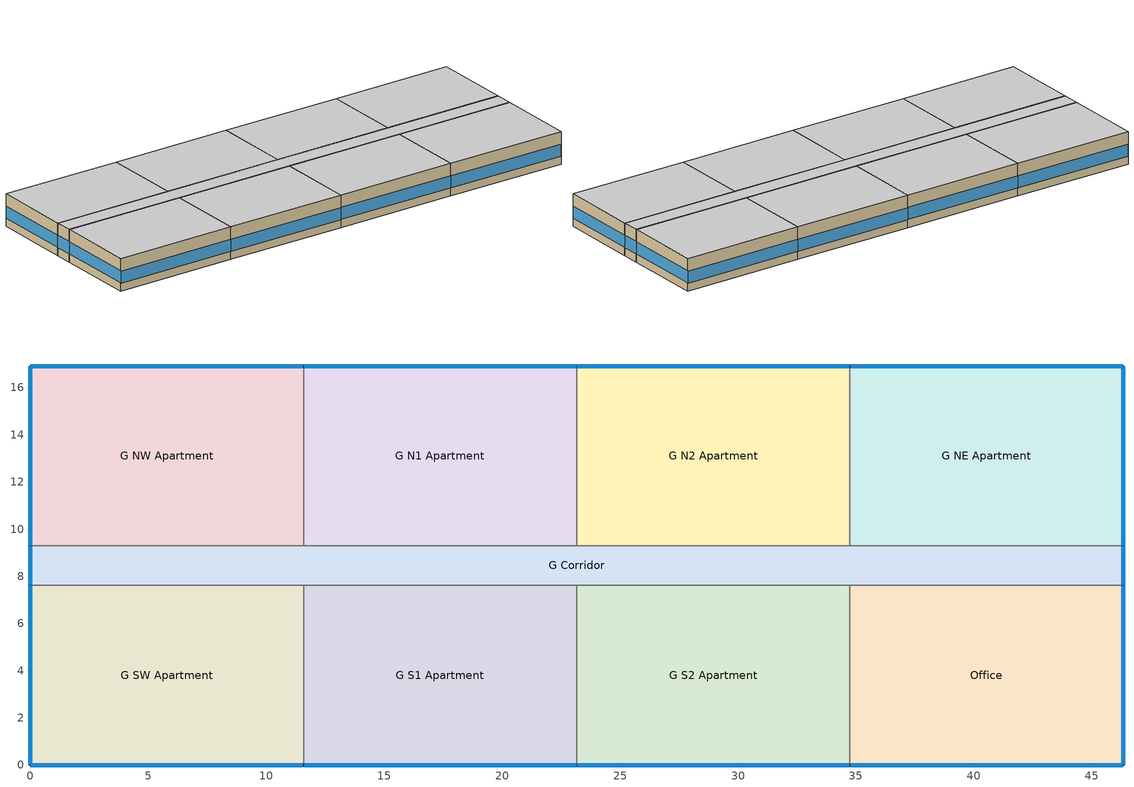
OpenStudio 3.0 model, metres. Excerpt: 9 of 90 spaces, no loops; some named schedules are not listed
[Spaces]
G S1 Apartment
 floor ground: 23.16,7.62 23.16,0 11.58,0 11.58,7.62 z0
 wall outside: 11.58,0 23.16,0 z0:3.05
 wall to G S2 Apartment: 23.16,0 23.16,7.62 z0:3.05
 wall to G Corridor: 23.16,7.62 11.58,7.62 z0:3.05
 wall to G SW Apartment: 11.58,7.62 11.58,0 z0:3.05
 window (BTAP-Ext-FixedWindow:U=0.220 SHGC=0.600): 11.61,0 23.14,0 z0.76:1.89
 ceiling to F2 S1 Apartment: 23.16,0 23.16,7.62 11.58,7.62 11.58,0 z3.05
Office
 floor ground: 46.33,7.62 46.33,0 34.75,0 34.75,7.62 z0
 wall outside: 34.75,0 46.33,0 46.33,7.62 z0:3.05
 wall to G S2 Apartment: 34.75,7.62 34.75,0 z0:3.05
 wall to G Corridor: 46.33,7.62 34.75,7.62 z0:3.05
 window (BTAP-Ext-FixedWindow:U=0.220 SHGC=0.600): 46.33,0.03 46.33,7.59 / 34.77,0 46.3,0 z0.76:1.89
 ceiling to F2 SE Apartment: 46.33,0 46.33,7.62 34.75,7.62 34.75,0 z3.05
G S2 Apartment
 floor ground: 34.75,7.62 34.75,0 23.16,0 23.16,7.62 z0
 wall outside: 23.16,0 34.75,0 z0:3.05
 wall to G Corridor: 34.75,7.62 23.16,7.62 z0:3.05
 window (BTAP-Ext-FixedWindow:U=0.220 SHGC=0.600): 23.19,0 34.72,0 z0.76:1.89
 ceiling to F2 S2 Apartment: 34.75,0 34.75,7.62 23.16,7.62 23.16,0 z3.05
G Corridor
 floor ground: 46.33,9.3 46.33,7.62 0,7.62 0,9.3 z0
 wall outside: 46.33,7.62 46.33,9.3 / 0,9.3 0,7.62 z0:3.05
 wall to G NW Apartment: 11.58,9.3 0,9.3 z0:3.05
 wall to G NE Apartment: 46.33,9.3 34.75,9.3 z0:3.05
 wall to G N1 Apartment: 23.16,9.3 11.58,9.3 z0:3.05
 wall to G SW Apartment: 0,7.62 11.58,7.62 z0:3.05
 wall to G N2 Apartment: 34.75,9.3 23.16,9.3 z0:3.05
 window (BTAP-Ext-FixedWindow:U=0.220 SHGC=0.600): 46.33,7.65 46.33,9.27 / 0,9.27 0,7.65 z0.76:1.92
 ceiling to F2 Corridor: 46.33,7.62 46.33,9.3 0,9.3 0,7.62 z3.05
G NW Apartment
 floor ground: 11.58,16.92 11.58,9.3 0,9.3 0,16.92 z0
 wall outside: 11.58,16.92 0,16.92 0,9.3 z0:3.05
 wall to G N1 Apartment: 11.58,9.3 11.58,16.92 z0:3.05
 window (BTAP-Ext-FixedWindow:U=0.220 SHGC=0.600): 11.56,16.92 0.03,16.92 / 0,16.89 0,9.32 z0.76:1.89
 ceiling to F2 NW Apartment: 11.58,9.3 11.58,16.92 0,16.92 0,9.3 z3.05
G N1 Apartment
 floor ground: 23.16,16.92 23.16,9.3 11.58,9.3 11.58,16.92 z0
 wall outside: 23.16,16.92 11.58,16.92 z0:3.05
 wall to G N2 Apartment: 23.16,9.3 23.16,16.92 z0:3.05
 window (BTAP-Ext-FixedWindow:U=0.220 SHGC=0.600): 23.14,16.92 11.61,16.92 z0.76:1.89
 ceiling to F2 N1 Apartment: 23.16,9.3 23.16,16.92 11.58,16.92 11.58,9.3 z3.05
G N2 Apartment
 floor ground: 34.75,16.92 34.75,9.3 23.16,9.3 23.16,16.92 z0
 wall outside: 34.75,16.92 23.16,16.92 z0:3.05
 wall to G NE Apartment: 34.75,9.3 34.75,16.92 z0:3.05
 window (BTAP-Ext-FixedWindow:U=0.220 SHGC=0.600): 34.72,16.92 23.19,16.92 z0.76:1.89
 ceiling to F2 N2 Apartment: 34.75,9.3 34.75,16.92 23.16,16.92 23.16,9.3 z3.05
G NE Apartment
 floor ground: 46.33,16.92 46.33,9.3 34.75,9.3 34.75,16.92 z0
 wall outside: 46.33,9.3 46.33,16.92 34.75,16.92 z0:3.05
 window (BTAP-Ext-FixedWindow:U=0.220 SHGC=0.600): 46.33,9.32 46.33,16.89 / 46.3,16.92 34.77,16.92 z0.76:1.89
 ceiling to F2 NE Apartment: 46.33,9.3 46.33,16.92 34.75,16.92 34.75,9.3 z3.05
G SW Apartment
 floor ground: 11.58,7.62 11.58,0 0,0 0,7.62 z0
 wall outside: 0,7.62 0,0 11.58,0 z0:3.05
 window (BTAP-Ext-FixedWindow:U=0.220 SHGC=0.600): 0.03,0 11.56,0 / 0,7.59 0,0.03 z0.76:1.89
 ceiling to F2 SW Apartment: 11.58,0 11.58,7.62 0,7.62 0,0 z3.05
[Site]
Ottawa=Macdonald-Cartier Intl AP_ON_CAN: Latitude {deg}=45.317; Longitude {deg}=-75.667; Time Zone {hr}=-5; Elevation {m}=114.9; Terrain=City
[Building]
HighriseApartment: North Axis {deg}=0; Default Construction Set=BTAP-Mass at hdd = 4500.0; Standards Number of Stories=10; Standards Number of Above Ground Stories=10; Standards Template=NECB2011; Standards Building Type=HighriseApartment
[Site:WaterMainsTemperature]
Calculation Method=Correlation; Annual Average Outdoor Air Temperature {C}=6.83333; Maximum Difference In Monthly Average Outdoor Air Temperatures {deltaC}=31.2
[Site:GroundTemperature:BuildingSurface]
19.527, 19.502, 19.536, 19.598, 20.002, 21.64, 22.225, 22.375, 21.449, 20.121, 19.802, 19.633
[SizingPeriod:DesignDay] Barometric Pressure {Pa}=99952; Sky Clearness=0; Rain Indicator=0; Snow Indicator=0; Day of Month=21; Daylight Saving Time Indicator=0; Humidity Indicating Type=Wetbulb; Dry-Bulb Temperature Range Modifier Type=DefaultMultipliers
Name | Maximum Dry-Bulb Temperature {C} | Daily Dry-Bulb Temperature Range {deltaC} | Humidity Indicating Conditions at Maximum Dry-Bulb | Wind Speed {m/s} | Wind Direction {deg} | Month | Day Type | Solar Model Indicator | ASHRAE Taub | ASHRAE Taud
Ottawa=Macdonald-Cartier Intl Ann Clg .4% Condns DB=>MWB | 30.6 | 10.1 | 21.8 | 4.6 | 220 | 7 | SummerDesignDay | ASHRAETau | 0.417 | 2.264
Ottawa=Macdonald-Cartier Intl Ann Htg 99.6% Condns DB | -24.2 | 0 | -24.2 | 3.5 | 290 | 1 | WinterDesignDay | ASHRAEClearSky
[Material:NoMass] Roughness=Smooth; Thermal Absorptance=0.9; Solar Absorptance=0.7
Name | Thermal Resistance {m2-K/W} | Visible Absorptance
Typical Carpet Pad; Typical Carpet Pad 1 | 0.21648 | 0.8
Typical Insulation 1 | 5.20402 | 0.7
Typical Insulation 2 | 3.77764 | 0.7
Typical Insulation 3 | 5.46446 | 0.7
Typical Carpet Pad 2 | 1.25503 | 0.8
Typical Carpet Pad 3; Typical Carpet Pad 4 | 3.45515 | 0.8
Typical Insulation 4 | 0.454528 | 0.7
Typical Insulation 5 | 0.454545 | 0.7
[Material]
Name | Roughness | Thickness {m} | Conductivity {W/m-K} | Density {kg/m3} | Specific Heat {J/kg-K} | Thermal Absorptance | Solar Absorptance | Visible Absorptance
G05 25mm wood | MediumSmooth | 0.0254 | 0.15 | 608 | 1630 | 0.9 | 0.5 | 0.5
100mm Normalweight concrete floor 1 | MediumSmooth | 0.1016 | 2.31 | 2322 | 832
G01 13mm gypsum board 1 | Smooth | 0.0127 | 0.16 | 800 | 1090 | 0.9 | 0.7 | 0.5
4 in. Normalweight Concrete Floor 1 | MediumRough | 0.1016 | 2.31 | 2322 | 832 | 0.9 | 0.7 | 0.7
1IN Stucco 1 | Smooth | 0.0253 | 0.6918 | 1858 | 837 | 0.9 | 0.7 | 0.92
8IN CONCRETE HW RefBldg 1 | Rough | 0.2032 | 1.311 | 2240 | 836.8 | 0.9 | 0.7 | 0.7
1/2IN Gypsum 1 | Smooth | 0.0127 | 0.16 | 784.9 | 830 | 0.9 | 0.4 | 0.4
Metal Roof Surface 1; F08 Metal surface 1 | Smooth | 0.0008 | 45.28 | 7824 | 500 | 0.9 | 0.7 | 0.7
6 in. Normalweight Concrete Floor 1; 6 in. Normalweight Concrete Floor 2; 6 in. Normalweight Concrete Floor 3 | MediumRough | 0.1524 | 2.31 | 2322 | 832 | 0.9 | 0.7 | 0.7
[Construction]
BTAP-Int-Partition; BTAP-Int-Door: G05 25mm wood
BTAP-Int-Floor: 100mm Normalweight concrete floor 1, Typical Carpet Pad
BTAP-Int-Wall: G01 13mm gypsum board 1, G01 13mm gypsum board 1
BTAP-Int-Ceiling: Typical Carpet Pad, 100mm Normalweight concrete floor 1
BTAP-Int-Window: SimpleGlazing
BTAP-Ext-Floor-Mass:U-0.183: Typical Insulation 1, 4 in. Normalweight Concrete Floor 1, Typical Carpet Pad 1
BTAP-Ext-Wall-Mass:U-0.247: 1IN Stucco 1, 8IN CONCRETE HW RefBldg 1, Typical Insulation 2, 1/2IN Gypsum 1
BTAP-Ext-Roof-Metal:U-0.183: Metal Roof Surface 1, Typical Insulation 3
BTAP-Grnd-Floor-Mass:U-0.757: 6 in. Normalweight Concrete Floor 1, Typical Carpet Pad 2
BTAP-Grnd-Wall-Mass:U-0.284: 6 in. Normalweight Concrete Floor 2, Typical Carpet Pad 3
BTAP-Grnd-Roof-Mass:U-0.284: 6 in. Normalweight Concrete Floor 3, Typical Carpet Pad 4
BTAP-Ext-FixedWindow:U=0.220 SHGC=0.600; BTAP-Ext-GlassDoors:U=0.220 SHGC=0.600; BTAP-Ext-Skylights:U=0.220 SHGC=0.600; BTAP-Ext-DaylightDomes:U=0.220 SHGC=0.600; BTAP-Ext-DaylightDiffuser:U=0.220 SHGC=0.600: SimpleGlazing:U=0.220 SHGC=0.600
BTAP-Ext-Door:U-2.2: F08 Metal surface 1, Typical Insulation 4
BTAP-Ext-OverHeadDoor:U-2.2: Typical Insulation 5
[DefaultConstructionSet]
BTAP-Mass at hdd = 4500.0: Default Exterior Surface Constructions=BTAP-Mass at hdd = 4500.0; Default Interior Surface Constructions=Default Surface Constructions 2; Default Ground Contact Surface Constructions=BTAP-Mass at hdd = 4500.0 1; Default Exterior SubSurface Constructions=BTAP-Mass at hdd = 4500.0; Default Interior SubSurface Constructions=Default Sub Surface Constructions 2; Interior Partition Construction=BTAP-Int-Partition
[DefaultSurfaceConstructions]
Name | Floor Construction | Wall Construction | Roof Ceiling Construction
Default Surface Constructions 2 | BTAP-Int-Floor | BTAP-Int-Wall | BTAP-Int-Ceiling
BTAP-Mass at hdd = 4500.0 | BTAP-Ext-Floor-Mass:U-0.183 | BTAP-Ext-Wall-Mass:U-0.247 | BTAP-Ext-Roof-Metal:U-0.183
BTAP-Mass at hdd = 4500.0 1 | BTAP-Grnd-Floor-Mass:U-0.757 | BTAP-Grnd-Wall-Mass:U-0.284 | BTAP-Grnd-Roof-Mass:U-0.284
[DefaultSubSurfaceConstructions]
Name | Fixed Window Construction | Operable Window Construction | Door Construction | Glass Door Construction | Overhead Door Construction | Skylight Construction | Tubular Daylight Dome Construction | Tubular Daylight Diffuser Construction
Default Sub Surface Constructions 2 | BTAP-Int-Window | BTAP-Int-Window | BTAP-Int-Door
BTAP-Mass at hdd = 4500.0 | BTAP-Ext-FixedWindow:U=0.220 SHGC=0.600 | BTAP-Ext-FixedWindow:U=0.220 SHGC=0.600 | BTAP-Ext-Door:U-2.2 | BTAP-Ext-GlassDoors:U=0.220 SHGC=0.600 | BTAP-Ext-OverHeadDoor:U-2.2 | BTAP-Ext-Skylights:U=0.220 SHGC=0.600 | BTAP-Ext-DaylightDomes:U=0.220 SHGC=0.600 | BTAP-Ext-DaylightDiffuser:U=0.220 SHGC=0.600
[WindowMaterial:SimpleGlazingSystem] U-Factor {W/m2-K}=2.2; Solar Heat Gain Coefficient=0.6; Visible Transmittance=0.21
SimpleGlazing; SimpleGlazing:U=0.220 SHGC=0.600
[Space] Building Story=Building Story 1; Part of Total Floor Area=Yes
Name | Space Type | Thermal Zone
G S1 Apartment | Space Function Dwelling Unit(s) | DU_BT=Space Function_ST=Dwelling Unit(s)_FL=Building Story 1_SCHG 3
Office | Space Function Office - enclosed | ALL_ST=Office - enclosed_FL=Building Story 1_SCH=A
G N2 Apartment | Space Function Dwelling Unit(s) | DU_BT=Space Function_ST=Dwelling Unit(s)_FL=Building Story 1_SCHG 2
G S2 Apartment | Space Function Dwelling Unit(s) | DU_BT=Space Function_ST=Dwelling Unit(s)_FL=Building Story 1_SCHG 1
G Corridor | Space Function Corr. < 2.4m wide-sch-G | WILD_ST=Corr. < 2.4m wide-sch-G_FL=Building Story 1_SCH=G
G NW Apartment | Space Function Dwelling Unit(s) | DU_BT=Space Function_ST=Dwelling Unit(s)_FL=Building Story 1_SCHG
G N1 Apartment | Space Function Dwelling Unit(s) | DU_BT=Space Function_ST=Dwelling Unit(s)_FL=Building Story 1_SCHG 5
G SW Apartment | Space Function Dwelling Unit(s) | DU_BT=Space Function_ST=Dwelling Unit(s)_FL=Building Story 1_SCHG 6
G NE Apartment | Space Function Dwelling Unit(s) | DU_BT=Space Function_ST=Dwelling Unit(s)_FL=Building Story 1_SCHG 4
[EvaporativeFluidCooler:SingleSpeed]
Central Tower: Design Air Flow Rate {m3/s}=autosize; Fan Power at Design Air Flow Rate {W}=autosize; Design Spray Water Flow Rate {m3/s}=0.002208; Performance Input Method=UFactorTimesAreaAndDesignWaterFlowRate; U-factor Times Area Value at Design Air Flow Rate {W/K}=autosize; Design Water Flow Rate {m3/s}=autosize; Capacity Control=FanCycling; Sizing Factor=1; Evaporation Loss Mode=SaturatedExit; Drift Loss Percent {percent}=0.008; Blowdown Calculation Mode=ConcentrationRatio; Blowdown Concentration Ratio=3
[BuildingStory]
Building Story 1: Nominal Z Coordinate {m}=0
[SpaceType] Standards Building Type=Space Function
Name | Default Schedule Set | Design Specification Outdoor Air Object | Standards Space Type
Space Function Office - enclosed | Space Function Office - enclosed Schedule Set | Space Function Office - enclosed Ventilation | Office - enclosed
Space Function Corr. < 2.4m wide-sch-G | Space Function Corr. < 2.4m wide-sch-G Schedule Set | Space Function Corr. < 2.4m wide-sch-G Ventilation | Corr. < 2.4m wide-sch-G
Space Function Dwelling Unit(s) | Space Function Dwelling Unit(s) Schedule Set | Space Function Dwelling Unit(s) Ventilation | Dwelling Unit(s)
[People:Definition] Number of People Calculation Method=People/Area; Fraction Radiant=0.3
Name | People per Space Floor Area {person/m2}
Space Function Corr. < 2.4m wide-sch-G People Definition | 0.0100104
Space Function Dwelling Unit(s) People Definition | 0.0166841
Space Function Office - enclosed People Definition | 0.0500522
[People] Work Efficiency Schedule=Work Efficiency Schedule; Clothing Insulation Schedule=Clothing Schedule; Air Velocity Schedule=Air Velocity Schedule; Multiplier=1
Name | People Definition | Space or SpaceType
Space Function Corr. < 2.4m wide-sch-G People | Space Function Corr. < 2.4m wide-sch-G People Definition | Space Function Corr. < 2.4m wide-sch-G
Space Function Dwelling Unit(s) People | Space Function Dwelling Unit(s) People Definition | Space Function Dwelling Unit(s)
Space Function Office - enclosed People | Space Function Office - enclosed People Definition | Space Function Office - enclosed
[Lights:Definition] Design Level Calculation Method=Watts/Area; Fraction Radiant=0.5; Fraction Visible=0.2
Name | Watts per Space Floor Area {W/m2}
Space Function Corr. < 2.4m wide-sch-G Lights Definition | 8.39993
Space Function Dwelling Unit(s) Lights Definition | 4.99996
Space Function Office - enclosed Lights Definition | 11.8999
[Lights] Fraction Replaceable=1
Name | Lights Definition | Space or SpaceType
Space Function Corr. < 2.4m wide-sch-G Lights | Space Function Corr. < 2.4m wide-sch-G Lights Definition | Space Function Corr. < 2.4m wide-sch-G
Space Function Dwelling Unit(s) Lights | Space Function Dwelling Unit(s) Lights Definition | Space Function Dwelling Unit(s)
Space Function Office - enclosed Lights | Space Function Office - enclosed Lights Definition | Space Function Office - enclosed
[DesignSpecification:OutdoorAir] Outdoor Air Method=Sum; Outdoor Air Flow per Floor Area {m3/s-m2}=0.0003048
Name | Outdoor Air Flow per Person {m3/s-person}
Space Function Corr. < 2.4m wide-sch-G Ventilation
Space Function Dwelling Unit(s) Ventilation | 0.00235974
Space Function Office - enclosed Ventilation | 0.00253735
[DefaultScheduleSet] People Activity Level Schedule=NECB-Activity; Infiltration Schedule=Always On
Name | Number of People Schedule | Lighting Schedule | Electric Equipment Schedule
Space Function Corr. < 2.4m wide-sch-G Schedule Set; Space Function Dwelling Unit(s) Schedule Set | NECB-G-Occupancy | NECB-G-Lighting | NECB-G-Electric-Equipment
Space Function Office - enclosed Schedule Set | NECB-A-Occupancy | NECB-A-Lighting | NECB-A-Electric-Equipment
[ThermostatSetpoint:DualSetpoint]
Name | Heating Setpoint Temperature Schedule | Cooling Setpoint Temperature Schedule
Space Function Dwelling Unit(s) Thermostat 159; Space Function Dwelling Unit(s) Thermostat 183; Space Function Dwelling Unit(s) Thermostat 199; Space Function Dwelling Unit(s) Thermostat 201; Space Function Dwelling Unit(s) Thermostat 203; Space Function Dwelling Unit(s) Thermostat 210; Space Function Dwelling Unit(s) Thermostat 222; Space Function Corr. < 2.4m wide-sch-G Thermostat 25 | NECB-G-Thermostat Setpoint-Heating | NECB-G-Thermostat Setpoint-Cooling
Space Function Office - enclosed Thermostat 3 | NECB-A-Thermostat Setpoint-Heating | NECB-A-Thermostat Setpoint-Cooling
[ElectricEquipment:Definition] Design Level Calculation Method=Watts/Area; Fraction Radiant=0.5
Name | Watts per Space Floor Area {W/m2}
Space Function Dwelling Unit(s) Elec Equip Definition | 4.99996
Space Function Office - enclosed Elec Equip Definition | 7.49994
[ElectricEquipment]
Name | Electric Equipment Definition | Space or SpaceType
Space Function Dwelling Unit(s) Elec Equip | Space Function Dwelling Unit(s) Elec Equip Definition | Space Function Dwelling Unit(s)
Space Function Office - enclosed Elec Equip | Space Function Office - enclosed Elec Equip Definition | Space Function Office - enclosed
[SpaceInfiltration:DesignFlowRate] Schedule=Always On Discrete; Design Flow Rate Calculation Method=Flow/ExteriorArea; Flow per Exterior Surface Area {m3/s-m2}=0.00025; Constant Term Coefficient=0; Temperature Term Coefficient=0; Velocity Term Coefficient=0.224; Velocity Squared Term Coefficient=0
Name | Space or SpaceType
G Corridor Infiltration | G Corridor
G N1 Apartment Infiltration | G N1 Apartment
G N2 Apartment Infiltration | G N2 Apartment
G NE Apartment Infiltration | G NE Apartment
G NW Apartment Infiltration | G NW Apartment
G S1 Apartment Infiltration | G S1 Apartment
G S2 Apartment Infiltration | G S2 Apartment
G SW Apartment Infiltration | G SW Apartment
Office Infiltration | Office
[ThermalZone] Use Ideal Air Loads=No
Name | Thermostat
DU_BT=Space Function_ST=Dwelling Unit(s)_FL=Building Story 1_SCHG | Space Function Dwelling Unit(s) Thermostat 159
DU_BT=Space Function_ST=Dwelling Unit(s)_FL=Building Story 1_SCHG 1 | Space Function Dwelling Unit(s) Thermostat 183
DU_BT=Space Function_ST=Dwelling Unit(s)_FL=Building Story 1_SCHG 2 | Space Function Dwelling Unit(s) Thermostat 199
DU_BT=Space Function_ST=Dwelling Unit(s)_FL=Building Story 1_SCHG 3 | Space Function Dwelling Unit(s) Thermostat 201
DU_BT=Space Function_ST=Dwelling Unit(s)_FL=Building Story 1_SCHG 4 | Space Function Dwelling Unit(s) Thermostat 203
DU_BT=Space Function_ST=Dwelling Unit(s)_FL=Building Story 1_SCHG 5 | Space Function Dwelling Unit(s) Thermostat 210
DU_BT=Space Function_ST=Dwelling Unit(s)_FL=Building Story 1_SCHG 6 | Space Function Dwelling Unit(s) Thermostat 222
ALL_ST=Office - enclosed_FL=Building Story 1_SCH=A | Space Function Office - enclosed Thermostat 3
WILD_ST=Corr. < 2.4m wide-sch-G_FL=Building Story 1_SCH=G | Space Function Corr. < 2.4m wide-sch-G Thermostat 25
[AvailabilityManager:NightCycle] Applicability Schedule=Always On Discrete; Control Type=CycleOnAny; Thermostat Tolerance {deltaC}=1; Cycling Run Time {s}=3600
Availability Manager Night Cycle 1; Availability Manager Night Cycle 2; Availability Manager Night Cycle 3
[Schedule:Constant]
Always On Discrete: Value=1
[Schedule:Ruleset]
Clothing Schedule: Default Day Schedule=Clothing Schedule Default Winter Clothes
Air Velocity Schedule: Default Day Schedule=Air Velocity Schedule Default
Work Efficiency Schedule: Default Day Schedule=Work Efficiency Schedule Default
NECB-G-Occupancy: Default Day Schedule=NECB-G-Occupancy Default
NECB-Activity: Default Day Schedule=NECB-Activity Default; Summer Design Day Schedule=NECB-Activity Summer Design Day; Winter Design Day Schedule=NECB-Activity Winter Design Day
NECB-G-Lighting: Default Day Schedule=NECB-G-Lighting Default
NECB-G-Electric-Equipment: Default Day Schedule=NECB-G-Electric-Equipment Default
Always On: Default Day Schedule=Always On Default
NECB-G-Thermostat Setpoint-Heating: Default Day Schedule=NECB-G-Thermostat Setpoint-Heating Default
NECB-G-Thermostat Setpoint-Cooling: Default Day Schedule=NECB-G-Thermostat Setpoint-Cooling Default
NECB-A-Occupancy: Default Day Schedule=NECB-A-Occupancy Default
NECB-A-Lighting: Default Day Schedule=NECB-A-Lighting Default
NECB-A-Electric-Equipment: Default Day Schedule=NECB-A-Electric-Equipment Default
NECB-A-Thermostat Setpoint-Heating: Default Day Schedule=NECB-A-Thermostat Setpoint-Heating Default
NECB-A-Thermostat Setpoint-Cooling: Default Day Schedule=NECB-A-Thermostat Setpoint-Cooling Default
[Schedule:Day]
NECB-G-Occupancy Default: 7, 0, 0.9, 8, 0, 0.7, 9, 0, 0.4, 17, 0, 0.3, 18, 0, 0.5, 24, 0, 0.9
NECB-Activity Default; NECB-Activity Winter Design Day; NECB-Activity Summer Design Day: 24, 0, 130
NECB-G-Lighting Default: 1, 0, 0.3, 6, 0, 0, 7, 0, 0.2, 9, 0, 0.5, 19, 0, 0, 22, 0, 0.9, 23, 0, 0.8, 24, 0, 0.6
NECB-G-Electric-Equipment Default: 1, 0, 0.3, 7, 0, 0.2, 9, 0, 0.8, 16, 0, 0.4, 17, 0, 0.5, 18, 0, 0.2, 20, 0, 0.9, 21, 0, 0.7, 24, 0, 0.5
NECB-G-Thermostat Setpoint-Heating Default: 1, 0, 22, 7, 0, 18, 8, 0, 20, 24, 0, 22
NECB-G-Thermostat Setpoint-Cooling Default: 24, 0, 24
NECB-A-Thermostat Setpoint-Heating Default: 6, 0, 18, 7, 0, 20, 21, 0, 22, 24, 0, 18
NECB-A-Thermostat Setpoint-Cooling Default: 6, 0, 35, 21, 0, 24, 24, 0, 35
[Schedule:Rule] Date Specification Type=DateRange; Start Month=1; Start Day=1; End Month=12; End Day=31
Name | Schedule Ruleset | Rule Order | Day Schedule | Apply Monday | Apply Tuesday | Apply Wednesday | Apply Thursday | Apply Friday | Apply Saturday | Apply Sunday
Schedule Rule 2 | NECB-G-Occupancy | 2 | NECB-G-Occupancy Default|Wkdy Day | Yes | Yes | Yes | Yes | Yes
Schedule Rule 3 | NECB-G-Occupancy | 1 | NECB-G-Occupancy Sat Day |  |  |  |  |  | Yes
Schedule Rule 4 | NECB-G-Occupancy | 0 | NECB-G-Occupancy Sun|Hol Day |  |  |  |  |  |  | Yes
Schedule Rule 5 | NECB-G-Lighting | 2 | NECB-G-Lighting Default|Wkdy Day | Yes | Yes | Yes | Yes | Yes
Schedule Rule 6 | NECB-G-Lighting | 1 | NECB-G-Lighting Sat Day |  |  |  |  |  | Yes
Schedule Rule 7 | NECB-G-Lighting | 0 | NECB-G-Lighting Sun|Hol Day |  |  |  |  |  |  | Yes
Schedule Rule 8 | NECB-G-Electric-Equipment | 2 | NECB-G-Electric-Equipment Default|Wkdy Day | Yes | Yes | Yes | Yes | Yes
Schedule Rule 11 | NECB-G-Thermostat Setpoint-Heating | 2 | NECB-G-Thermostat Setpoint-Heating Default|Wkdy Day | Yes | Yes | Yes | Yes | Yes
Schedule Rule 12 | NECB-G-Thermostat Setpoint-Heating | 1 | NECB-G-Thermostat Setpoint-Heating Sat Day |  |  |  |  |  | Yes
Schedule Rule 13 | NECB-G-Thermostat Setpoint-Heating | 0 | NECB-G-Thermostat Setpoint-Heating Sun|Hol Day |  |  |  |  |  |  | Yes
Schedule Rule 14 | NECB-G-Thermostat Setpoint-Cooling | 2 | NECB-G-Thermostat Setpoint-Cooling Default|Wkdy Day | Yes | Yes | Yes | Yes | Yes
Schedule Rule 15 | NECB-G-Thermostat Setpoint-Cooling | 1 | NECB-G-Thermostat Setpoint-Cooling Sat Day |  |  |  |  |  | Yes
Schedule Rule 16 | NECB-G-Thermostat Setpoint-Cooling | 0 | NECB-G-Thermostat Setpoint-Cooling Sun|Hol Day |  |  |  |  |  |  | Yes
Schedule Rule 26 | NECB-A-Thermostat Setpoint-Heating | 2 | NECB-A-Thermostat Setpoint-Heating Default|Wkdy Day | Yes | Yes | Yes | Yes | Yes
Schedule Rule 27 | NECB-A-Thermostat Setpoint-Heating | 1 | NECB-A-Thermostat Setpoint-Heating Sat Day |  |  |  |  |  | Yes
Schedule Rule 28 | NECB-A-Thermostat Setpoint-Heating | 0 | NECB-A-Thermostat Setpoint-Heating Sun|Hol Day |  |  |  |  |  |  | Yes
Schedule Rule 29 | NECB-A-Thermostat Setpoint-Cooling | 2 | NECB-A-Thermostat Setpoint-Cooling Default|Wkdy Day | Yes | Yes | Yes | Yes | Yes
Schedule Rule 30 | NECB-A-Thermostat Setpoint-Cooling | 1 | NECB-A-Thermostat Setpoint-Cooling Sat Day |  |  |  |  |  | Yes
Schedule Rule 31 | NECB-A-Thermostat Setpoint-Cooling | 0 | NECB-A-Thermostat Setpoint-Cooling Sun|Hol Day |  |  |  |  |  |  | Yes
